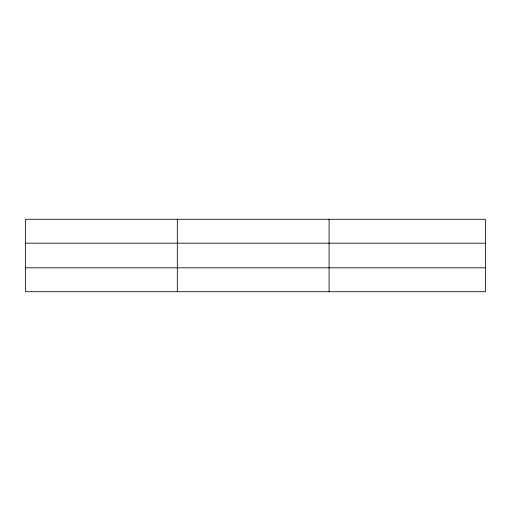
<?xml version="1.0" encoding="UTF-8"?>
<svg xmlns="http://www.w3.org/2000/svg" width="511" height="511" viewBox="0 0 511 511"><rect width="100%" height="100%" fill="white"/><g stroke="black" fill="none" stroke-linecap="round" stroke-linejoin="round"><path stroke-width="0.77" d="M177.317 291.73L177.317 219.27M329.084 291.73L329.084 219.27M485.45 267.815L485.45 291.73L25.55 291.73L25.55 219.27L485.45 219.27L485.45 267.815L25.55 267.815M25.55 243.185L485.45 243.185"/></g></svg>
